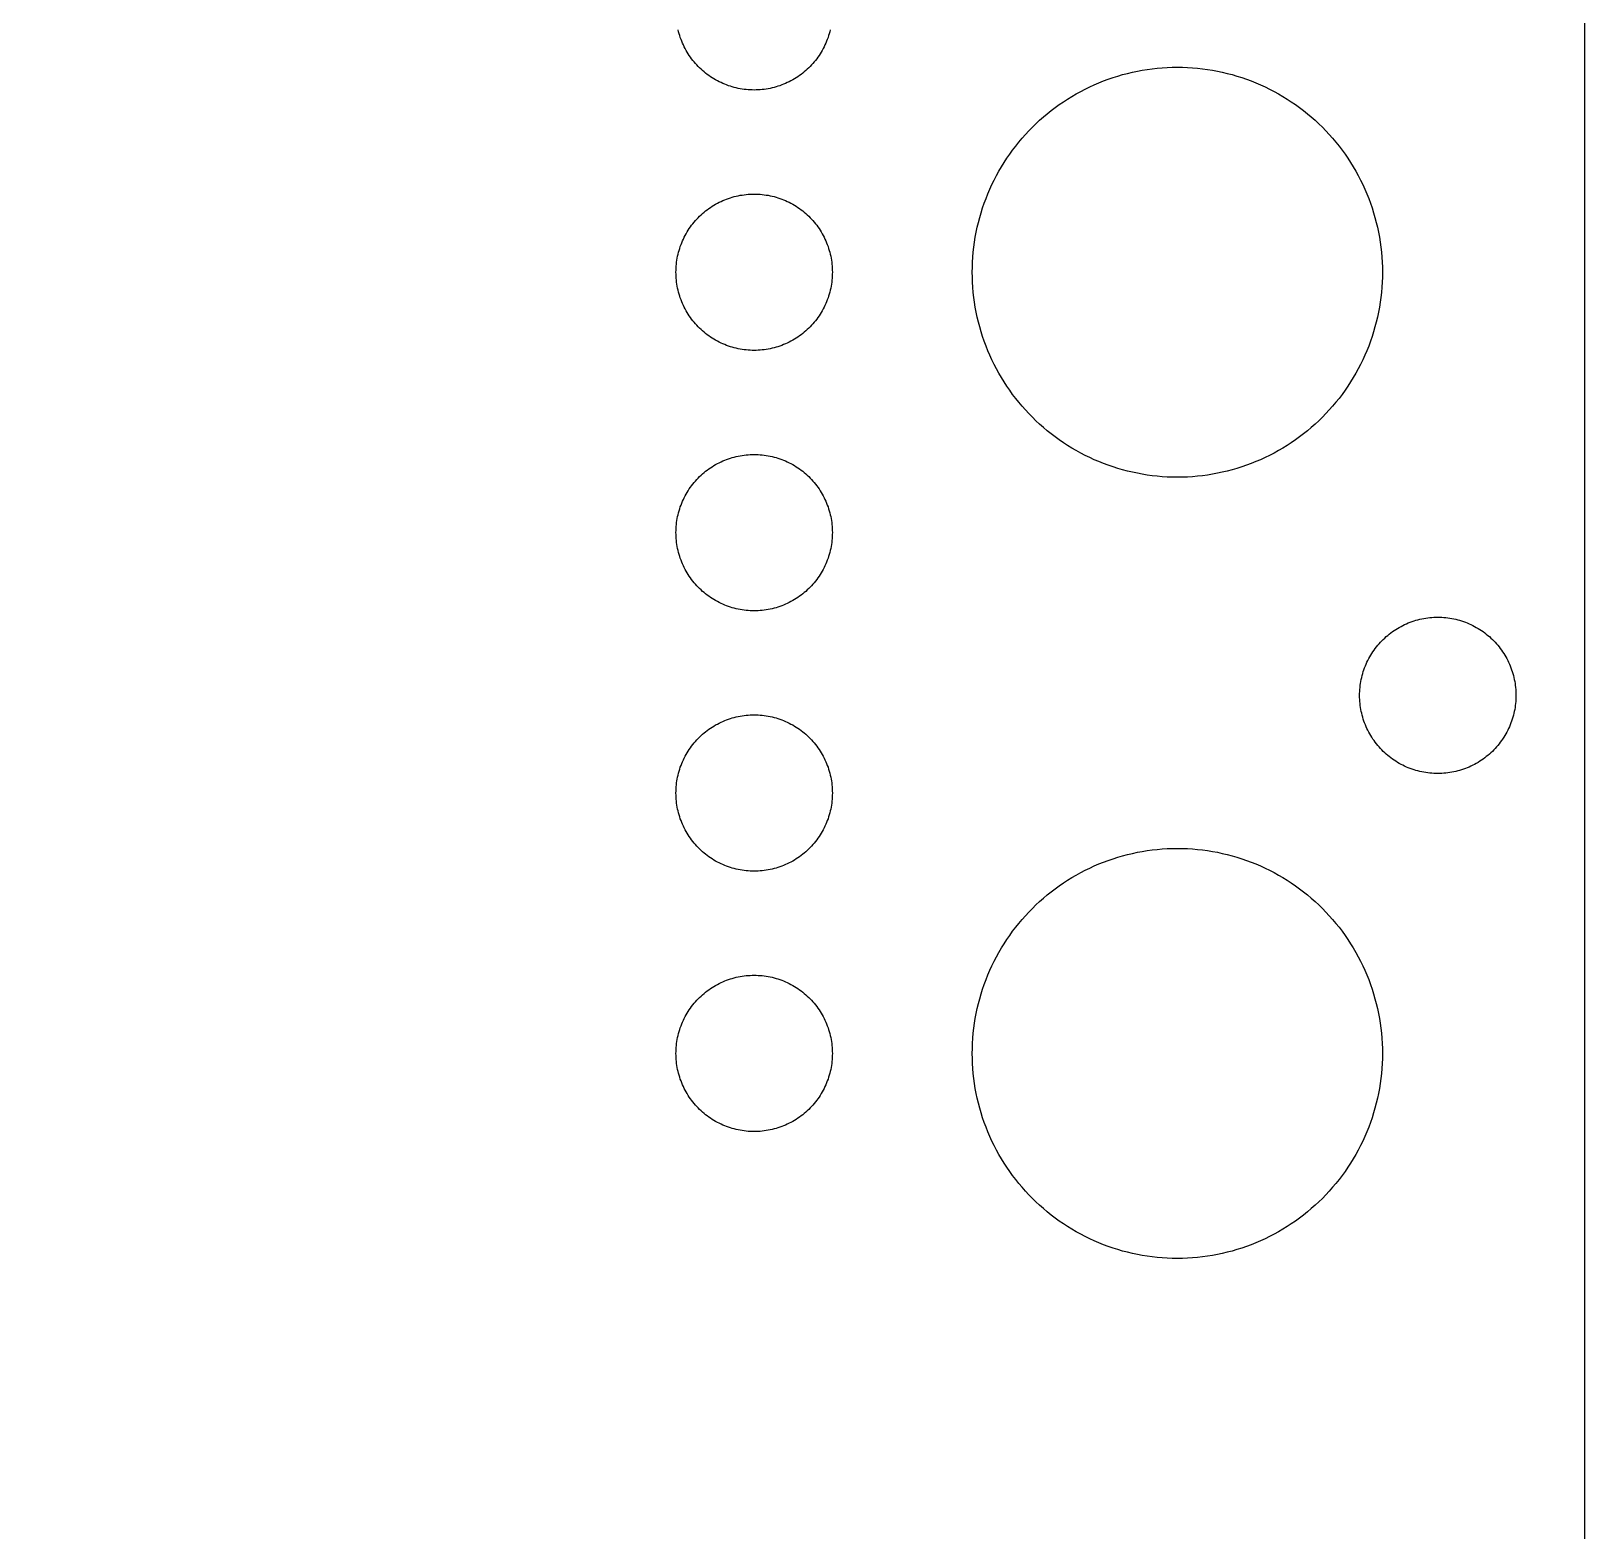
# Model space of a CAD drawing. Extents: x 3 to 63, y 0 to 129.
# Drawn here: x 33.02 to 63.33, y 29.94 to 59.2 of the extents above; entities that cross this region are included whole.
import ezdxf

# ---------------------------------------------------------------- set-up
doc = ezdxf.new("R2010")
doc.units = 0

msp = doc.modelspace()

# ---------------------------------------------------------------- linework, layer by layer
at = {"color": 5, "true_color": 0x0000ff}
msp.add_polyline3d([(63.33134, 0.3175, 0), (63.33134, 128.81762, 0), (2.71119, 128.81762, 0), (2.71119, 0.3175, 0), (63.33134, 0.3175, 0)], close=True, dxfattribs=at)
at = {"color": 34, "true_color": 0x008000}
for points in [[(2.711196, 0.3175, 0), (63.331344, 0.3175, 0), (63.331344, 128.817624, 0), (2.711196, 128.817624, 0), (2.711196, 0.3175, 0)], [(51.381152, 54.497478, 0), (51.382422, 54.595522, 0), (51.385978, 54.69382, 0), (51.392074, 54.79161, 0), (51.400456, 54.889654, 0), (51.411124, 54.98719, 0), (51.424332, 55.084472, 0), (51.44008, 55.181246, 0), (51.458114, 55.277766, 0), (51.478434, 55.373778, 0), (51.50104, 55.469282, 0), (51.525932, 55.564278, 0), (51.553364, 55.658512, 0), (51.583082, 55.752238, 0), (51.615086, 55.844948, 0), (51.649122, 55.93715, 0), (51.685698, 56.028082, 0), (51.724306, 56.118506, 0), (51.7652, 56.20766, 0), (51.80838, 56.295798, 0), (51.853592, 56.383174, 0), (51.900836, 56.469026, 0), (51.950112, 56.553862, 0), (52.001674, 56.637428, 0), (52.055268, 56.719724, 0), (52.110894, 56.80075, 0), (52.168298, 56.880252, 0), (52.227734, 56.958484, 0), (52.289202, 57.034938, 0), (52.352194, 57.110122, 0), (52.417472, 57.183782, 0), (52.484274, 57.255664, 0), (52.5526, 57.326022, 0), (52.622958, 57.394348, 0), (52.69484, 57.46115, 0), (52.7685, 57.526428, 0), (52.843684, 57.58942, 0), (52.920138, 57.650888, 0), (52.99837, 57.710324, 0), (53.077872, 57.767728, 0), (53.158898, 57.823354, 0), (53.241194, 57.876948, 0), (53.32476, 57.92851, 0), (53.409596, 57.977786, 0), (53.495448, 58.02503, 0), (53.582824, 58.070242, 0), (53.670962, 58.113422, 0), (53.760116, 58.154316, 0), (53.85054, 58.192924, 0), (53.941472, 58.2295, 0), (54.033674, 58.263536, 0), (54.126384, 58.29554, 0), (54.22011, 58.325258, 0), (54.314344, 58.35269, 0), (54.40934, 58.377582, 0), (54.504844, 58.400188, 0), (54.600856, 58.420508, 0), (54.697376, 58.438542, 0), (54.79415, 58.45429, 0), (54.891432, 58.467498, 0), (54.988968, 58.478166, 0), (55.087012, 58.486548, 0), (55.184802, 58.492644, 0), (55.2831, 58.4962, 0), (55.381144, 58.49747, 0), (55.479188, 58.4962, 0), (55.577486, 58.492644, 0), (55.675276, 58.486548, 0), (55.77332, 58.478166, 0), (55.870856, 58.467498, 0), (55.968138, 58.45429, 0), (56.064912, 58.438542, 0), (56.161432, 58.420508, 0), (56.257444, 58.400188, 0), (56.352948, 58.377582, 0), (56.447944, 58.35269, 0), (56.542178, 58.325258, 0), (56.635904, 58.29554, 0), (56.728614, 58.263536, 0), (56.820816, 58.2295, 0), (56.911748, 58.192924, 0), (57.002172, 58.154316, 0), (57.091326, 58.113422, 0), (57.179464, 58.070242, 0), (57.26684, 58.02503, 0), (57.352692, 57.977786, 0), (57.437528, 57.92851, 0), (57.521094, 57.876948, 0), (57.60339, 57.823354, 0), (57.684416, 57.767728, 0), (57.763918, 57.710324, 0), (57.84215, 57.650888, 0), (57.918604, 57.58942, 0), (57.993788, 57.526428, 0), (58.067448, 57.46115, 0), (58.13933, 57.394348, 0), (58.209688, 57.326022, 0), (58.278014, 57.255664, 0), (58.344816, 57.183782, 0), (58.410094, 57.110122, 0), (58.473086, 57.034938, 0), (58.534554, 56.958484, 0), (58.59399, 56.880252, 0), (58.651394, 56.80075, 0), (58.70702, 56.719724, 0), (58.760614, 56.637428, 0), (58.812176, 56.553862, 0), (58.861452, 56.469026, 0), (58.908696, 56.383174, 0), (58.953908, 56.295798, 0), (58.997088, 56.20766, 0), (59.037982, 56.118506, 0), (59.07659, 56.028082, 0), (59.113166, 55.93715, 0), (59.147202, 55.844948, 0), (59.179206, 55.752238, 0), (59.208924, 55.658512, 0), (59.236356, 55.564278, 0), (59.261248, 55.469282, 0), (59.283854, 55.373778, 0), (59.304174, 55.277766, 0), (59.322208, 55.181246, 0), (59.337956, 55.084472, 0), (59.351164, 54.98719, 0), (59.361832, 54.889654, 0), (59.370214, 54.79161, 0), (59.37631, 54.69382, 0), (59.379866, 54.595522, 0), (59.381136, 54.497478, 0), (59.379866, 54.399434, 0), (59.37631, 54.301136, 0), (59.370214, 54.203346, 0), (59.361832, 54.105302, 0), (59.351164, 54.007766, 0), (59.337956, 53.910484, 0), (59.322208, 53.81371, 0), (59.304174, 53.71719, 0), (59.283854, 53.621178, 0), (59.261248, 53.525674, 0), (59.236356, 53.430678, 0), (59.208924, 53.336444, 0), (59.179206, 53.242718, 0), (59.147202, 53.150008, 0), (59.113166, 53.057806, 0), (59.07659, 52.966874, 0), (59.037982, 52.87645, 0), (58.997088, 52.787296, 0), (58.953908, 52.699158, 0), (58.908696, 52.611782, 0), (58.861452, 52.52593, 0), (58.812176, 52.441094, 0), (58.760614, 52.357528, 0), (58.70702, 52.275232, 0), (58.651394, 52.194206, 0), (58.59399, 52.114704, 0), (58.534554, 52.036472, 0), (58.473086, 51.960018, 0), (58.410094, 51.884834, 0), (58.344816, 51.811174, 0), (58.278014, 51.739292, 0), (58.209688, 51.668934, 0), (58.13933, 51.600608, 0), (58.067448, 51.533806, 0), (57.993788, 51.468528, 0), (57.918604, 51.405536, 0), (57.84215, 51.344068, 0), (57.763918, 51.284632, 0), (57.684416, 51.227228, 0), (57.60339, 51.171602, 0), (57.521094, 51.118008, 0), (57.437528, 51.066446, 0), (57.352692, 51.01717, 0), (57.26684, 50.969926, 0), (57.179464, 50.924714, 0), (57.091326, 50.881534, 0), (57.002172, 50.84064, 0), (56.911748, 50.802032, 0), (56.820816, 50.765456, 0), (56.728614, 50.73142, 0), (56.635904, 50.699416, 0), (56.542178, 50.669698, 0), (56.447944, 50.642266, 0), (56.352948, 50.617374, 0), (56.257444, 50.594768, 0), (56.161432, 50.574448, 0), (56.064912, 50.556414, 0), (55.968138, 50.540666, 0), (55.870856, 50.527458, 0), (55.77332, 50.51679, 0), (55.675276, 50.508408, 0), (55.577486, 50.502312, 0), (55.479188, 50.498756, 0), (55.381144, 50.497486, 0), (55.2831, 50.498756, 0), (55.184802, 50.502312, 0), (55.087012, 50.508408, 0), (54.988968, 50.51679, 0), (54.891432, 50.527458, 0), (54.79415, 50.540666, 0), (54.697376, 50.556414, 0), (54.600856, 50.574448, 0), (54.504844, 50.594768, 0), (54.40934, 50.617374, 0), (54.314344, 50.642266, 0), (54.22011, 50.669698, 0), (54.126384, 50.699416, 0), (54.033674, 50.73142, 0), (53.941472, 50.765456, 0), (53.85054, 50.802032, 0), (53.760116, 50.84064, 0), (53.670962, 50.881534, 0), (53.582824, 50.924714, 0), (53.495448, 50.969926, 0), (53.409596, 51.01717, 0), (53.32476, 51.066446, 0), (53.241194, 51.118008, 0), (53.158898, 51.171602, 0), (53.077872, 51.227228, 0), (52.99837, 51.284632, 0), (52.920138, 51.344068, 0), (52.843684, 51.405536, 0), (52.7685, 51.468528, 0), (52.69484, 51.533806, 0), (52.622958, 51.600608, 0), (52.5526, 51.668934, 0), (52.484274, 51.739292, 0), (52.417472, 51.811174, 0), (52.352194, 51.884834, 0), (52.289202, 51.960018, 0), (52.227734, 52.036472, 0), (52.168298, 52.114704, 0), (52.110894, 52.194206, 0), (52.055268, 52.275232, 0), (52.001674, 52.357528, 0), (51.950112, 52.441094, 0), (51.900836, 52.52593, 0), (51.853592, 52.611782, 0), (51.80838, 52.699158, 0), (51.7652, 52.787296, 0), (51.724306, 52.87645, 0), (51.685698, 52.966874, 0), (51.649122, 53.057806, 0), (51.615086, 53.150008, 0), (51.583082, 53.242718, 0), (51.553364, 53.336444, 0), (51.525932, 53.430678, 0), (51.50104, 53.525674, 0), (51.478434, 53.621178, 0), (51.458114, 53.71719, 0), (51.44008, 53.81371, 0), (51.424332, 53.910484, 0), (51.411124, 54.007766, 0), (51.400456, 54.105302, 0), (51.392074, 54.203346, 0), (51.385978, 54.301136, 0), (51.382422, 54.399434, 0), (51.381152, 54.497478, 0)], [(45.601128, 54.497478, 0), (45.601636, 54.536848, 0), (45.60316, 54.575964, 0), (45.6057, 54.61508, 0), (45.609256, 54.654196, 0), (45.613828, 54.693312, 0), (45.619416, 54.732174, 0), (45.625766, 54.770782, 0), (45.633386, 54.80939, 0), (45.642022, 54.847744, 0), (45.65142, 54.885844, 0), (45.661834, 54.92369, 0), (45.673264, 54.961282, 0), (45.68571, 54.99862, 0), (45.699172, 55.03545, 0), (45.713396, 55.072026, 0), (45.728636, 55.108094, 0), (45.744892, 55.143908, 0), (45.76191, 55.179214, 0), (45.779944, 55.214266, 0), (45.798994, 55.248556, 0), (45.818806, 55.282592, 0), (45.83938, 55.315866, 0), (45.86097, 55.348886, 0), (45.883322, 55.381144, 0), (45.906436, 55.412894, 0), (45.930312, 55.443882, 0), (45.955204, 55.474362, 0), (45.980604, 55.504334, 0), (46.00702, 55.53329, 0), (46.033944, 55.561738, 0), (46.061884, 55.589678, 0), (46.090332, 55.616602, 0), (46.119288, 55.643018, 0), (46.14926, 55.668418, 0), (46.17974, 55.69331, 0), (46.210728, 55.717186, 0), (46.242478, 55.7403, 0), (46.274736, 55.762652, 0), (46.307756, 55.784242, 0), (46.34103, 55.804816, 0), (46.375066, 55.824628, 0), (46.409356, 55.843678, 0), (46.444408, 55.861712, 0), (46.479714, 55.87873, 0), (46.515528, 55.894986, 0), (46.551596, 55.910226, 0), (46.588172, 55.92445, 0), (46.625002, 55.937912, 0), (46.66234, 55.950358, 0), (46.699932, 55.961788, 0), (46.737778, 55.972202, 0), (46.775878, 55.9816, 0), (46.814232, 55.990236, 0), (46.85284, 55.997856, 0), (46.891448, 56.004206, 0), (46.93031, 56.009794, 0), (46.969426, 56.014366, 0), (47.008542, 56.017922, 0), (47.047658, 56.020462, 0), (47.086774, 56.021986, 0), (47.126144, 56.022494, 0), (47.165514, 56.021986, 0), (47.20463, 56.020462, 0), (47.243746, 56.017922, 0), (47.282862, 56.014366, 0), (47.321978, 56.009794, 0), (47.36084, 56.004206, 0), (47.399448, 55.997856, 0), (47.438056, 55.990236, 0), (47.47641, 55.9816, 0), (47.51451, 55.972202, 0), (47.552356, 55.961788, 0), (47.589948, 55.950358, 0), (47.627286, 55.937912, 0), (47.664116, 55.92445, 0), (47.700692, 55.910226, 0), (47.73676, 55.894986, 0), (47.772574, 55.87873, 0), (47.80788, 55.861712, 0), (47.842932, 55.843678, 0), (47.877222, 55.824628, 0), (47.911258, 55.804816, 0), (47.944532, 55.784242, 0), (47.977552, 55.762652, 0), (48.00981, 55.7403, 0), (48.04156, 55.717186, 0), (48.072548, 55.69331, 0), (48.103028, 55.668418, 0), (48.133, 55.643018, 0), (48.161956, 55.616602, 0), (48.190404, 55.589678, 0), (48.218344, 55.561738, 0), (48.245268, 55.53329, 0), (48.271684, 55.504334, 0), (48.297084, 55.474362, 0), (48.321976, 55.443882, 0), (48.345852, 55.412894, 0), (48.368966, 55.381144, 0), (48.391318, 55.348886, 0), (48.412908, 55.315866, 0), (48.433482, 55.282592, 0), (48.453294, 55.248556, 0), (48.472344, 55.214266, 0), (48.490378, 55.179214, 0), (48.507396, 55.143908, 0), (48.523652, 55.108094, 0), (48.538892, 55.072026, 0), (48.553116, 55.03545, 0), (48.566578, 54.99862, 0), (48.579024, 54.961282, 0), (48.590454, 54.92369, 0), (48.600868, 54.885844, 0), (48.610266, 54.847744, 0), (48.618902, 54.80939, 0), (48.626522, 54.770782, 0), (48.632872, 54.732174, 0), (48.63846, 54.693312, 0), (48.643032, 54.654196, 0), (48.646588, 54.61508, 0), (48.649128, 54.575964, 0), (48.650652, 54.536848, 0), (48.65116, 54.497478, 0), (48.650652, 54.458108, 0), (48.649128, 54.418992, 0), (48.646588, 54.379876, 0), (48.643032, 54.34076, 0), (48.63846, 54.301644, 0), (48.632872, 54.262782, 0), (48.626522, 54.224174, 0), (48.618902, 54.185566, 0), (48.610266, 54.147212, 0), (48.600868, 54.109112, 0), (48.590454, 54.071266, 0), (48.579024, 54.033674, 0), (48.566578, 53.996336, 0), (48.553116, 53.959506, 0), (48.538892, 53.92293, 0), (48.523652, 53.886862, 0), (48.507396, 53.851048, 0), (48.490378, 53.815742, 0), (48.472344, 53.78069, 0), (48.453294, 53.7464, 0), (48.433482, 53.712364, 0), (48.412908, 53.67909, 0), (48.391318, 53.64607, 0), (48.368966, 53.613812, 0), (48.345852, 53.582062, 0), (48.321976, 53.551074, 0), (48.297084, 53.520594, 0), (48.271684, 53.490622, 0), (48.245268, 53.461666, 0), (48.218344, 53.433218, 0), (48.190404, 53.405278, 0), (48.161956, 53.378354, 0), (48.133, 53.351938, 0), (48.103028, 53.326538, 0), (48.072548, 53.301646, 0), (48.04156, 53.27777, 0), (48.00981, 53.254656, 0), (47.977552, 53.232304, 0), (47.944532, 53.210714, 0), (47.911258, 53.19014, 0), (47.877222, 53.170328, 0), (47.842932, 53.151278, 0), (47.80788, 53.133244, 0), (47.772574, 53.116226, 0), (47.73676, 53.09997, 0), (47.700692, 53.08473, 0), (47.664116, 53.070506, 0), (47.627286, 53.057044, 0), (47.589948, 53.044598, 0), (47.552356, 53.033168, 0), (47.51451, 53.022754, 0), (47.47641, 53.013356, 0), (47.438056, 53.00472, 0), (47.399448, 52.9971, 0), (47.36084, 52.99075, 0), (47.321978, 52.985162, 0), (47.282862, 52.98059, 0), (47.243746, 52.977034, 0), (47.20463, 52.974494, 0), (47.165514, 52.97297, 0), (47.126144, 52.972462, 0), (47.086774, 52.97297, 0), (47.047658, 52.974494, 0), (47.008542, 52.977034, 0), (46.969426, 52.98059, 0), (46.93031, 52.985162, 0), (46.891448, 52.99075, 0), (46.85284, 52.9971, 0), (46.814232, 53.00472, 0), (46.775878, 53.013356, 0), (46.737778, 53.022754, 0), (46.699932, 53.033168, 0), (46.66234, 53.044598, 0), (46.625002, 53.057044, 0), (46.588172, 53.070506, 0), (46.551596, 53.08473, 0), (46.515528, 53.09997, 0), (46.479714, 53.116226, 0), (46.444408, 53.133244, 0), (46.409356, 53.151278, 0), (46.375066, 53.170328, 0), (46.34103, 53.19014, 0), (46.307756, 53.210714, 0), (46.274736, 53.232304, 0), (46.242478, 53.254656, 0), (46.210728, 53.27777, 0), (46.17974, 53.301646, 0), (46.14926, 53.326538, 0), (46.119288, 53.351938, 0), (46.090332, 53.378354, 0), (46.061884, 53.405278, 0), (46.033944, 53.433218, 0), (46.00702, 53.461666, 0), (45.980604, 53.490622, 0), (45.955204, 53.520594, 0), (45.930312, 53.551074, 0), (45.906436, 53.582062, 0), (45.883322, 53.613812, 0), (45.86097, 53.64607, 0), (45.83938, 53.67909, 0), (45.818806, 53.712364, 0), (45.798994, 53.7464, 0), (45.779944, 53.78069, 0), (45.76191, 53.815742, 0), (45.744892, 53.851048, 0), (45.728636, 53.886862, 0), (45.713396, 53.92293, 0), (45.699172, 53.959506, 0), (45.68571, 53.996336, 0), (45.673264, 54.033674, 0), (45.661834, 54.071266, 0), (45.65142, 54.109112, 0), (45.642022, 54.147212, 0), (45.633386, 54.185566, 0), (45.625766, 54.224174, 0), (45.619416, 54.262782, 0), (45.613828, 54.301644, 0), (45.609256, 54.34076, 0), (45.6057, 54.379876, 0), (45.60316, 54.418992, 0), (45.601636, 54.458108, 0), (45.601128, 54.497478, 0)], [(45.601128, 49.417478, 0), (45.601636, 49.456848, 0), (45.60316, 49.495964, 0), (45.6057, 49.53508, 0), (45.609256, 49.574196, 0), (45.613828, 49.613312, 0), (45.619416, 49.652174, 0), (45.625766, 49.690782, 0), (45.633386, 49.72939, 0), (45.642022, 49.767744, 0), (45.65142, 49.805844, 0), (45.661834, 49.84369, 0), (45.673264, 49.881282, 0), (45.68571, 49.91862, 0), (45.699172, 49.95545, 0), (45.713396, 49.992026, 0), (45.728636, 50.028094, 0), (45.744892, 50.063908, 0), (45.76191, 50.099214, 0), (45.779944, 50.134266, 0), (45.798994, 50.168556, 0), (45.818806, 50.202592, 0), (45.83938, 50.235866, 0), (45.86097, 50.268886, 0), (45.883322, 50.301144, 0), (45.906436, 50.332894, 0), (45.930312, 50.363882, 0), (45.955204, 50.394362, 0), (45.980604, 50.424334, 0), (46.00702, 50.45329, 0), (46.033944, 50.481738, 0), (46.061884, 50.509678, 0), (46.090332, 50.536602, 0), (46.119288, 50.563018, 0), (46.14926, 50.588418, 0), (46.17974, 50.61331, 0), (46.210728, 50.637186, 0), (46.242478, 50.6603, 0), (46.274736, 50.682652, 0), (46.307756, 50.704242, 0), (46.34103, 50.724816, 0), (46.375066, 50.744628, 0), (46.409356, 50.763678, 0), (46.444408, 50.781712, 0), (46.479714, 50.79873, 0), (46.515528, 50.814986, 0), (46.551596, 50.830226, 0), (46.588172, 50.84445, 0), (46.625002, 50.857912, 0), (46.66234, 50.870358, 0), (46.699932, 50.881788, 0), (46.737778, 50.892202, 0), (46.775878, 50.9016, 0), (46.814232, 50.910236, 0), (46.85284, 50.917856, 0), (46.891448, 50.924206, 0), (46.93031, 50.929794, 0), (46.969426, 50.934366, 0), (47.008542, 50.937922, 0), (47.047658, 50.940462, 0), (47.086774, 50.941986, 0), (47.126144, 50.942494, 0), (47.165514, 50.941986, 0), (47.20463, 50.940462, 0), (47.243746, 50.937922, 0), (47.282862, 50.934366, 0), (47.321978, 50.929794, 0), (47.36084, 50.924206, 0), (47.399448, 50.917856, 0), (47.438056, 50.910236, 0), (47.47641, 50.9016, 0), (47.51451, 50.892202, 0), (47.552356, 50.881788, 0), (47.589948, 50.870358, 0), (47.627286, 50.857912, 0), (47.664116, 50.84445, 0), (47.700692, 50.830226, 0), (47.73676, 50.814986, 0), (47.772574, 50.79873, 0), (47.80788, 50.781712, 0), (47.842932, 50.763678, 0), (47.877222, 50.744628, 0), (47.911258, 50.724816, 0), (47.944532, 50.704242, 0), (47.977552, 50.682652, 0), (48.00981, 50.6603, 0), (48.04156, 50.637186, 0), (48.072548, 50.61331, 0), (48.103028, 50.588418, 0), (48.133, 50.563018, 0), (48.161956, 50.536602, 0), (48.190404, 50.509678, 0), (48.218344, 50.481738, 0), (48.245268, 50.45329, 0), (48.271684, 50.424334, 0), (48.297084, 50.394362, 0), (48.321976, 50.363882, 0), (48.345852, 50.332894, 0), (48.368966, 50.301144, 0), (48.391318, 50.268886, 0), (48.412908, 50.235866, 0), (48.433482, 50.202592, 0), (48.453294, 50.168556, 0), (48.472344, 50.134266, 0), (48.490378, 50.099214, 0), (48.507396, 50.063908, 0), (48.523652, 50.028094, 0), (48.538892, 49.992026, 0), (48.553116, 49.95545, 0), (48.566578, 49.91862, 0), (48.579024, 49.881282, 0), (48.590454, 49.84369, 0), (48.600868, 49.805844, 0), (48.610266, 49.767744, 0), (48.618902, 49.72939, 0), (48.626522, 49.690782, 0), (48.632872, 49.652174, 0), (48.63846, 49.613312, 0), (48.643032, 49.574196, 0), (48.646588, 49.53508, 0), (48.649128, 49.495964, 0), (48.650652, 49.456848, 0), (48.65116, 49.417478, 0), (48.650652, 49.378108, 0), (48.649128, 49.338992, 0), (48.646588, 49.299876, 0), (48.643032, 49.26076, 0), (48.63846, 49.221644, 0), (48.632872, 49.182782, 0), (48.626522, 49.144174, 0), (48.618902, 49.105566, 0), (48.610266, 49.067212, 0), (48.600868, 49.029112, 0), (48.590454, 48.991266, 0), (48.579024, 48.953674, 0), (48.566578, 48.916336, 0), (48.553116, 48.879506, 0), (48.538892, 48.84293, 0), (48.523652, 48.806862, 0), (48.507396, 48.771048, 0), (48.490378, 48.735742, 0), (48.472344, 48.70069, 0), (48.453294, 48.6664, 0), (48.433482, 48.632364, 0), (48.412908, 48.59909, 0), (48.391318, 48.56607, 0), (48.368966, 48.533812, 0), (48.345852, 48.502062, 0), (48.321976, 48.471074, 0), (48.297084, 48.440594, 0), (48.271684, 48.410622, 0), (48.245268, 48.381666, 0), (48.218344, 48.353218, 0), (48.190404, 48.325278, 0), (48.161956, 48.298354, 0), (48.133, 48.271938, 0), (48.103028, 48.246538, 0), (48.072548, 48.221646, 0), (48.04156, 48.19777, 0), (48.00981, 48.174656, 0), (47.977552, 48.152304, 0), (47.944532, 48.130714, 0), (47.911258, 48.11014, 0), (47.877222, 48.090328, 0), (47.842932, 48.071278, 0), (47.80788, 48.053244, 0), (47.772574, 48.036226, 0), (47.73676, 48.01997, 0), (47.700692, 48.00473, 0), (47.664116, 47.990506, 0), (47.627286, 47.977044, 0), (47.589948, 47.964598, 0), (47.552356, 47.953168, 0), (47.51451, 47.942754, 0), (47.47641, 47.933356, 0), (47.438056, 47.92472, 0), (47.399448, 47.9171, 0), (47.36084, 47.91075, 0), (47.321978, 47.905162, 0), (47.282862, 47.90059, 0), (47.243746, 47.897034, 0), (47.20463, 47.894494, 0), (47.165514, 47.89297, 0), (47.126144, 47.892462, 0), (47.086774, 47.89297, 0), (47.047658, 47.894494, 0), (47.008542, 47.897034, 0), (46.969426, 47.90059, 0), (46.93031, 47.905162, 0), (46.891448, 47.91075, 0), (46.85284, 47.9171, 0), (46.814232, 47.92472, 0), (46.775878, 47.933356, 0), (46.737778, 47.942754, 0), (46.699932, 47.953168, 0), (46.66234, 47.964598, 0), (46.625002, 47.977044, 0), (46.588172, 47.990506, 0), (46.551596, 48.00473, 0), (46.515528, 48.01997, 0), (46.479714, 48.036226, 0), (46.444408, 48.053244, 0), (46.409356, 48.071278, 0), (46.375066, 48.090328, 0), (46.34103, 48.11014, 0), (46.307756, 48.130714, 0), (46.274736, 48.152304, 0), (46.242478, 48.174656, 0), (46.210728, 48.19777, 0), (46.17974, 48.221646, 0), (46.14926, 48.246538, 0), (46.119288, 48.271938, 0), (46.090332, 48.298354, 0), (46.061884, 48.325278, 0), (46.033944, 48.353218, 0), (46.00702, 48.381666, 0), (45.980604, 48.410622, 0), (45.955204, 48.440594, 0), (45.930312, 48.471074, 0), (45.906436, 48.502062, 0), (45.883322, 48.533812, 0), (45.86097, 48.56607, 0), (45.83938, 48.59909, 0), (45.818806, 48.632364, 0), (45.798994, 48.6664, 0), (45.779944, 48.70069, 0), (45.76191, 48.735742, 0), (45.744892, 48.771048, 0), (45.728636, 48.806862, 0), (45.713396, 48.84293, 0), (45.699172, 48.879506, 0), (45.68571, 48.916336, 0), (45.673264, 48.953674, 0), (45.661834, 48.991266, 0), (45.65142, 49.029112, 0), (45.642022, 49.067212, 0), (45.633386, 49.105566, 0), (45.625766, 49.144174, 0), (45.619416, 49.182782, 0), (45.613828, 49.221644, 0), (45.609256, 49.26076, 0), (45.6057, 49.299876, 0), (45.60316, 49.338992, 0), (45.601636, 49.378108, 0), (45.601128, 49.417478, 0)], [(58.936128, 46.242478, 0), (58.936636, 46.281848, 0), (58.93816, 46.320964, 0), (58.9407, 46.36008, 0), (58.944256, 46.399196, 0), (58.948828, 46.438312, 0), (58.954416, 46.477174, 0), (58.960766, 46.515782, 0), (58.968386, 46.55439, 0), (58.977022, 46.592744, 0), (58.98642, 46.630844, 0), (58.996834, 46.66869, 0), (59.008264, 46.706282, 0), (59.02071, 46.74362, 0), (59.034172, 46.78045, 0), (59.048396, 46.817026, 0), (59.063636, 46.853094, 0), (59.079892, 46.888908, 0), (59.09691, 46.924214, 0), (59.114944, 46.959266, 0), (59.133994, 46.993556, 0), (59.153806, 47.027592, 0), (59.17438, 47.060866, 0), (59.19597, 47.093886, 0), (59.218322, 47.126144, 0), (59.241436, 47.157894, 0), (59.265312, 47.188882, 0), (59.290204, 47.219362, 0), (59.315604, 47.249334, 0), (59.34202, 47.27829, 0), (59.368944, 47.306738, 0), (59.396884, 47.334678, 0), (59.425332, 47.361602, 0), (59.454288, 47.388018, 0), (59.48426, 47.413418, 0), (59.51474, 47.43831, 0), (59.545728, 47.462186, 0), (59.577478, 47.4853, 0), (59.609736, 47.507652, 0), (59.642756, 47.529242, 0), (59.67603, 47.549816, 0), (59.710066, 47.569628, 0), (59.744356, 47.588678, 0), (59.779408, 47.606712, 0), (59.814714, 47.62373, 0), (59.850528, 47.639986, 0), (59.886596, 47.655226, 0), (59.923172, 47.66945, 0), (59.960002, 47.682912, 0), (59.99734, 47.695358, 0), (60.034932, 47.706788, 0), (60.072778, 47.717202, 0), (60.110878, 47.7266, 0), (60.149232, 47.735236, 0), (60.18784, 47.742856, 0), (60.226448, 47.749206, 0), (60.26531, 47.754794, 0), (60.304426, 47.759366, 0), (60.343542, 47.762922, 0), (60.382658, 47.765462, 0), (60.421774, 47.766986, 0), (60.461144, 47.767494, 0), (60.500514, 47.766986, 0), (60.53963, 47.765462, 0), (60.578746, 47.762922, 0), (60.617862, 47.759366, 0), (60.656978, 47.754794, 0), (60.69584, 47.749206, 0), (60.734448, 47.742856, 0), (60.773056, 47.735236, 0), (60.81141, 47.7266, 0), (60.84951, 47.717202, 0), (60.887356, 47.706788, 0), (60.924948, 47.695358, 0), (60.962286, 47.682912, 0), (60.999116, 47.66945, 0), (61.035692, 47.655226, 0), (61.07176, 47.639986, 0), (61.107574, 47.62373, 0), (61.14288, 47.606712, 0), (61.177932, 47.588678, 0), (61.212222, 47.569628, 0), (61.246258, 47.549816, 0), (61.279532, 47.529242, 0), (61.312552, 47.507652, 0), (61.34481, 47.4853, 0), (61.37656, 47.462186, 0), (61.407548, 47.43831, 0), (61.438028, 47.413418, 0), (61.468, 47.388018, 0), (61.496956, 47.361602, 0), (61.525404, 47.334678, 0), (61.553344, 47.306738, 0), (61.580268, 47.27829, 0), (61.606684, 47.249334, 0), (61.632084, 47.219362, 0), (61.656976, 47.188882, 0), (61.680852, 47.157894, 0), (61.703966, 47.126144, 0), (61.726318, 47.093886, 0), (61.747908, 47.060866, 0), (61.768482, 47.027592, 0), (61.788294, 46.993556, 0), (61.807344, 46.959266, 0), (61.825378, 46.924214, 0), (61.842396, 46.888908, 0), (61.858652, 46.853094, 0), (61.873892, 46.817026, 0), (61.888116, 46.78045, 0), (61.901578, 46.74362, 0), (61.914024, 46.706282, 0), (61.925454, 46.66869, 0), (61.935868, 46.630844, 0), (61.945266, 46.592744, 0), (61.953902, 46.55439, 0), (61.961522, 46.515782, 0), (61.967872, 46.477174, 0), (61.97346, 46.438312, 0), (61.978032, 46.399196, 0), (61.981588, 46.36008, 0), (61.984128, 46.320964, 0), (61.985652, 46.281848, 0), (61.98616, 46.242478, 0), (61.985652, 46.203108, 0), (61.984128, 46.163992, 0), (61.981588, 46.124876, 0), (61.978032, 46.08576, 0), (61.97346, 46.046644, 0), (61.967872, 46.007782, 0), (61.961522, 45.969174, 0), (61.953902, 45.930566, 0), (61.945266, 45.892212, 0), (61.935868, 45.854112, 0), (61.925454, 45.816266, 0), (61.914024, 45.778674, 0), (61.901578, 45.741336, 0), (61.888116, 45.704506, 0), (61.873892, 45.66793, 0), (61.858652, 45.631862, 0), (61.842396, 45.596048, 0), (61.825378, 45.560742, 0), (61.807344, 45.52569, 0), (61.788294, 45.4914, 0), (61.768482, 45.457364, 0), (61.747908, 45.42409, 0), (61.726318, 45.39107, 0), (61.703966, 45.358812, 0), (61.680852, 45.327062, 0), (61.656976, 45.296074, 0), (61.632084, 45.265594, 0), (61.606684, 45.235622, 0), (61.580268, 45.206666, 0), (61.553344, 45.178218, 0), (61.525404, 45.150278, 0), (61.496956, 45.123354, 0), (61.468, 45.096938, 0), (61.438028, 45.071538, 0), (61.407548, 45.046646, 0), (61.37656, 45.02277, 0), (61.34481, 44.999656, 0), (61.312552, 44.977304, 0), (61.279532, 44.955714, 0), (61.246258, 44.93514, 0), (61.212222, 44.915328, 0), (61.177932, 44.896278, 0), (61.14288, 44.878244, 0), (61.107574, 44.861226, 0), (61.07176, 44.84497, 0), (61.035692, 44.82973, 0), (60.999116, 44.815506, 0), (60.962286, 44.802044, 0), (60.924948, 44.789598, 0), (60.887356, 44.778168, 0), (60.84951, 44.767754, 0), (60.81141, 44.758356, 0), (60.773056, 44.74972, 0), (60.734448, 44.7421, 0), (60.69584, 44.73575, 0), (60.656978, 44.730162, 0), (60.617862, 44.72559, 0), (60.578746, 44.722034, 0), (60.53963, 44.719494, 0), (60.500514, 44.71797, 0), (60.461144, 44.717462, 0), (60.421774, 44.71797, 0), (60.382658, 44.719494, 0), (60.343542, 44.722034, 0), (60.304426, 44.72559, 0), (60.26531, 44.730162, 0), (60.226448, 44.73575, 0), (60.18784, 44.7421, 0), (60.149232, 44.74972, 0), (60.110878, 44.758356, 0), (60.072778, 44.767754, 0), (60.034932, 44.778168, 0), (59.99734, 44.789598, 0), (59.960002, 44.802044, 0), (59.923172, 44.815506, 0), (59.886596, 44.82973, 0), (59.850528, 44.84497, 0), (59.814714, 44.861226, 0), (59.779408, 44.878244, 0), (59.744356, 44.896278, 0), (59.710066, 44.915328, 0), (59.67603, 44.93514, 0), (59.642756, 44.955714, 0), (59.609736, 44.977304, 0), (59.577478, 44.999656, 0), (59.545728, 45.02277, 0), (59.51474, 45.046646, 0), (59.48426, 45.071538, 0), (59.454288, 45.096938, 0), (59.425332, 45.123354, 0), (59.396884, 45.150278, 0), (59.368944, 45.178218, 0), (59.34202, 45.206666, 0), (59.315604, 45.235622, 0), (59.290204, 45.265594, 0), (59.265312, 45.296074, 0), (59.241436, 45.327062, 0), (59.218322, 45.358812, 0), (59.19597, 45.39107, 0), (59.17438, 45.42409, 0), (59.153806, 45.457364, 0), (59.133994, 45.4914, 0), (59.114944, 45.52569, 0), (59.09691, 45.560742, 0), (59.079892, 45.596048, 0), (59.063636, 45.631862, 0), (59.048396, 45.66793, 0), (59.034172, 45.704506, 0), (59.02071, 45.741336, 0), (59.008264, 45.778674, 0), (58.996834, 45.816266, 0), (58.98642, 45.854112, 0), (58.977022, 45.892212, 0), (58.968386, 45.930566, 0), (58.960766, 45.969174, 0), (58.954416, 46.007782, 0), (58.948828, 46.046644, 0), (58.944256, 46.08576, 0), (58.9407, 46.124876, 0), (58.93816, 46.163992, 0), (58.936636, 46.203108, 0), (58.936128, 46.242478, 0)], [(45.601128, 44.337478, 0), (45.601636, 44.376848, 0), (45.60316, 44.415964, 0), (45.6057, 44.45508, 0), (45.609256, 44.494196, 0), (45.613828, 44.533312, 0), (45.619416, 44.572174, 0), (45.625766, 44.610782, 0), (45.633386, 44.64939, 0), (45.642022, 44.687744, 0), (45.65142, 44.725844, 0), (45.661834, 44.76369, 0), (45.673264, 44.801282, 0), (45.68571, 44.83862, 0), (45.699172, 44.87545, 0), (45.713396, 44.912026, 0), (45.728636, 44.948094, 0), (45.744892, 44.983908, 0), (45.76191, 45.019214, 0), (45.779944, 45.054266, 0), (45.798994, 45.088556, 0), (45.818806, 45.122592, 0), (45.83938, 45.155866, 0), (45.86097, 45.188886, 0), (45.883322, 45.221144, 0), (45.906436, 45.252894, 0), (45.930312, 45.283882, 0), (45.955204, 45.314362, 0), (45.980604, 45.344334, 0), (46.00702, 45.37329, 0), (46.033944, 45.401738, 0), (46.061884, 45.429678, 0), (46.090332, 45.456602, 0), (46.119288, 45.483018, 0), (46.14926, 45.508418, 0), (46.17974, 45.53331, 0), (46.210728, 45.557186, 0), (46.242478, 45.5803, 0), (46.274736, 45.602652, 0), (46.307756, 45.624242, 0), (46.34103, 45.644816, 0), (46.375066, 45.664628, 0), (46.409356, 45.683678, 0), (46.444408, 45.701712, 0), (46.479714, 45.71873, 0), (46.515528, 45.734986, 0), (46.551596, 45.750226, 0), (46.588172, 45.76445, 0), (46.625002, 45.777912, 0), (46.66234, 45.790358, 0), (46.699932, 45.801788, 0), (46.737778, 45.812202, 0), (46.775878, 45.8216, 0), (46.814232, 45.830236, 0), (46.85284, 45.837856, 0), (46.891448, 45.844206, 0), (46.93031, 45.849794, 0), (46.969426, 45.854366, 0), (47.008542, 45.857922, 0), (47.047658, 45.860462, 0), (47.086774, 45.861986, 0), (47.126144, 45.862494, 0), (47.165514, 45.861986, 0), (47.20463, 45.860462, 0), (47.243746, 45.857922, 0), (47.282862, 45.854366, 0), (47.321978, 45.849794, 0), (47.36084, 45.844206, 0), (47.399448, 45.837856, 0), (47.438056, 45.830236, 0), (47.47641, 45.8216, 0), (47.51451, 45.812202, 0), (47.552356, 45.801788, 0), (47.589948, 45.790358, 0), (47.627286, 45.777912, 0), (47.664116, 45.76445, 0), (47.700692, 45.750226, 0), (47.73676, 45.734986, 0), (47.772574, 45.71873, 0), (47.80788, 45.701712, 0), (47.842932, 45.683678, 0), (47.877222, 45.664628, 0), (47.911258, 45.644816, 0), (47.944532, 45.624242, 0), (47.977552, 45.602652, 0), (48.00981, 45.5803, 0), (48.04156, 45.557186, 0), (48.072548, 45.53331, 0), (48.103028, 45.508418, 0), (48.133, 45.483018, 0), (48.161956, 45.456602, 0), (48.190404, 45.429678, 0), (48.218344, 45.401738, 0), (48.245268, 45.37329, 0), (48.271684, 45.344334, 0), (48.297084, 45.314362, 0), (48.321976, 45.283882, 0), (48.345852, 45.252894, 0), (48.368966, 45.221144, 0), (48.391318, 45.188886, 0), (48.412908, 45.155866, 0), (48.433482, 45.122592, 0), (48.453294, 45.088556, 0), (48.472344, 45.054266, 0), (48.490378, 45.019214, 0), (48.507396, 44.983908, 0), (48.523652, 44.948094, 0), (48.538892, 44.912026, 0), (48.553116, 44.87545, 0), (48.566578, 44.83862, 0), (48.579024, 44.801282, 0), (48.590454, 44.76369, 0), (48.600868, 44.725844, 0), (48.610266, 44.687744, 0), (48.618902, 44.64939, 0), (48.626522, 44.610782, 0), (48.632872, 44.572174, 0), (48.63846, 44.533312, 0), (48.643032, 44.494196, 0), (48.646588, 44.45508, 0), (48.649128, 44.415964, 0), (48.650652, 44.376848, 0), (48.65116, 44.337478, 0), (48.650652, 44.298108, 0), (48.649128, 44.258992, 0), (48.646588, 44.219876, 0), (48.643032, 44.18076, 0), (48.63846, 44.141644, 0), (48.632872, 44.102782, 0), (48.626522, 44.064174, 0), (48.618902, 44.025566, 0), (48.610266, 43.987212, 0), (48.600868, 43.949112, 0), (48.590454, 43.911266, 0), (48.579024, 43.873674, 0), (48.566578, 43.836336, 0), (48.553116, 43.799506, 0), (48.538892, 43.76293, 0), (48.523652, 43.726862, 0), (48.507396, 43.691048, 0), (48.490378, 43.655742, 0), (48.472344, 43.62069, 0), (48.453294, 43.5864, 0), (48.433482, 43.552364, 0), (48.412908, 43.51909, 0), (48.391318, 43.48607, 0), (48.368966, 43.453812, 0), (48.345852, 43.422062, 0), (48.321976, 43.391074, 0), (48.297084, 43.360594, 0), (48.271684, 43.330622, 0), (48.245268, 43.301666, 0), (48.218344, 43.273218, 0), (48.190404, 43.245278, 0), (48.161956, 43.218354, 0), (48.133, 43.191938, 0), (48.103028, 43.166538, 0), (48.072548, 43.141646, 0), (48.04156, 43.11777, 0), (48.00981, 43.094656, 0), (47.977552, 43.072304, 0), (47.944532, 43.050714, 0), (47.911258, 43.03014, 0), (47.877222, 43.010328, 0), (47.842932, 42.991278, 0), (47.80788, 42.973244, 0), (47.772574, 42.956226, 0), (47.73676, 42.93997, 0), (47.700692, 42.92473, 0), (47.664116, 42.910506, 0), (47.627286, 42.897044, 0), (47.589948, 42.884598, 0), (47.552356, 42.873168, 0), (47.51451, 42.862754, 0), (47.47641, 42.853356, 0), (47.438056, 42.84472, 0), (47.399448, 42.8371, 0), (47.36084, 42.83075, 0), (47.321978, 42.825162, 0), (47.282862, 42.82059, 0), (47.243746, 42.817034, 0), (47.20463, 42.814494, 0), (47.165514, 42.81297, 0), (47.126144, 42.812462, 0), (47.086774, 42.81297, 0), (47.047658, 42.814494, 0), (47.008542, 42.817034, 0), (46.969426, 42.82059, 0), (46.93031, 42.825162, 0), (46.891448, 42.83075, 0), (46.85284, 42.8371, 0), (46.814232, 42.84472, 0), (46.775878, 42.853356, 0), (46.737778, 42.862754, 0), (46.699932, 42.873168, 0), (46.66234, 42.884598, 0), (46.625002, 42.897044, 0), (46.588172, 42.910506, 0), (46.551596, 42.92473, 0), (46.515528, 42.93997, 0), (46.479714, 42.956226, 0), (46.444408, 42.973244, 0), (46.409356, 42.991278, 0), (46.375066, 43.010328, 0), (46.34103, 43.03014, 0), (46.307756, 43.050714, 0), (46.274736, 43.072304, 0), (46.242478, 43.094656, 0), (46.210728, 43.11777, 0), (46.17974, 43.141646, 0), (46.14926, 43.166538, 0), (46.119288, 43.191938, 0), (46.090332, 43.218354, 0), (46.061884, 43.245278, 0), (46.033944, 43.273218, 0), (46.00702, 43.301666, 0), (45.980604, 43.330622, 0), (45.955204, 43.360594, 0), (45.930312, 43.391074, 0), (45.906436, 43.422062, 0), (45.883322, 43.453812, 0), (45.86097, 43.48607, 0), (45.83938, 43.51909, 0), (45.818806, 43.552364, 0), (45.798994, 43.5864, 0), (45.779944, 43.62069, 0), (45.76191, 43.655742, 0), (45.744892, 43.691048, 0), (45.728636, 43.726862, 0), (45.713396, 43.76293, 0), (45.699172, 43.799506, 0), (45.68571, 43.836336, 0), (45.673264, 43.873674, 0), (45.661834, 43.911266, 0), (45.65142, 43.949112, 0), (45.642022, 43.987212, 0), (45.633386, 44.025566, 0), (45.625766, 44.064174, 0), (45.619416, 44.102782, 0), (45.613828, 44.141644, 0), (45.609256, 44.18076, 0), (45.6057, 44.219876, 0), (45.60316, 44.258992, 0), (45.601636, 44.298108, 0), (45.601128, 44.337478, 0)], [(51.381152, 39.257478, 0), (51.382422, 39.355522, 0), (51.385978, 39.45382, 0), (51.392074, 39.55161, 0), (51.400456, 39.649654, 0), (51.411124, 39.74719, 0), (51.424332, 39.844472, 0), (51.44008, 39.941246, 0), (51.458114, 40.037766, 0), (51.478434, 40.133778, 0), (51.50104, 40.229282, 0), (51.525932, 40.324278, 0), (51.553364, 40.418512, 0), (51.583082, 40.512238, 0), (51.615086, 40.604948, 0), (51.649122, 40.69715, 0), (51.685698, 40.788082, 0), (51.724306, 40.878506, 0), (51.7652, 40.96766, 0), (51.80838, 41.055798, 0), (51.853592, 41.143174, 0), (51.900836, 41.229026, 0), (51.950112, 41.313862, 0), (52.001674, 41.397428, 0), (52.055268, 41.479724, 0), (52.110894, 41.56075, 0), (52.168298, 41.640252, 0), (52.227734, 41.718484, 0), (52.289202, 41.794938, 0), (52.352194, 41.870122, 0), (52.417472, 41.943782, 0), (52.484274, 42.015664, 0), (52.5526, 42.086022, 0), (52.622958, 42.154348, 0), (52.69484, 42.22115, 0), (52.7685, 42.286428, 0), (52.843684, 42.34942, 0), (52.920138, 42.410888, 0), (52.99837, 42.470324, 0), (53.077872, 42.527728, 0), (53.158898, 42.583354, 0), (53.241194, 42.636948, 0), (53.32476, 42.68851, 0), (53.409596, 42.737786, 0), (53.495448, 42.78503, 0), (53.582824, 42.830242, 0), (53.670962, 42.873422, 0), (53.760116, 42.914316, 0), (53.85054, 42.952924, 0), (53.941472, 42.9895, 0), (54.033674, 43.023536, 0), (54.126384, 43.05554, 0), (54.22011, 43.085258, 0), (54.314344, 43.11269, 0), (54.40934, 43.137582, 0), (54.504844, 43.160188, 0), (54.600856, 43.180508, 0), (54.697376, 43.198542, 0), (54.79415, 43.21429, 0), (54.891432, 43.227498, 0), (54.988968, 43.238166, 0), (55.087012, 43.246548, 0), (55.184802, 43.252644, 0), (55.2831, 43.2562, 0), (55.381144, 43.25747, 0), (55.479188, 43.2562, 0), (55.577486, 43.252644, 0), (55.675276, 43.246548, 0), (55.77332, 43.238166, 0), (55.870856, 43.227498, 0), (55.968138, 43.21429, 0), (56.064912, 43.198542, 0), (56.161432, 43.180508, 0), (56.257444, 43.160188, 0), (56.352948, 43.137582, 0), (56.447944, 43.11269, 0), (56.542178, 43.085258, 0), (56.635904, 43.05554, 0), (56.728614, 43.023536, 0), (56.820816, 42.9895, 0), (56.911748, 42.952924, 0), (57.002172, 42.914316, 0), (57.091326, 42.873422, 0), (57.179464, 42.830242, 0), (57.26684, 42.78503, 0), (57.352692, 42.737786, 0), (57.437528, 42.68851, 0), (57.521094, 42.636948, 0), (57.60339, 42.583354, 0), (57.684416, 42.527728, 0), (57.763918, 42.470324, 0), (57.84215, 42.410888, 0), (57.918604, 42.34942, 0), (57.993788, 42.286428, 0), (58.067448, 42.22115, 0), (58.13933, 42.154348, 0), (58.209688, 42.086022, 0), (58.278014, 42.015664, 0), (58.344816, 41.943782, 0), (58.410094, 41.870122, 0), (58.473086, 41.794938, 0), (58.534554, 41.718484, 0), (58.59399, 41.640252, 0), (58.651394, 41.56075, 0), (58.70702, 41.479724, 0), (58.760614, 41.397428, 0), (58.812176, 41.313862, 0), (58.861452, 41.229026, 0), (58.908696, 41.143174, 0), (58.953908, 41.055798, 0), (58.997088, 40.96766, 0), (59.037982, 40.878506, 0), (59.07659, 40.788082, 0), (59.113166, 40.69715, 0), (59.147202, 40.604948, 0), (59.179206, 40.512238, 0), (59.208924, 40.418512, 0), (59.236356, 40.324278, 0), (59.261248, 40.229282, 0), (59.283854, 40.133778, 0), (59.304174, 40.037766, 0), (59.322208, 39.941246, 0), (59.337956, 39.844472, 0), (59.351164, 39.74719, 0), (59.361832, 39.649654, 0), (59.370214, 39.55161, 0), (59.37631, 39.45382, 0), (59.379866, 39.355522, 0), (59.381136, 39.257478, 0), (59.379866, 39.159434, 0), (59.37631, 39.061136, 0), (59.370214, 38.963346, 0), (59.361832, 38.865302, 0), (59.351164, 38.767766, 0), (59.337956, 38.670484, 0), (59.322208, 38.57371, 0), (59.304174, 38.47719, 0), (59.283854, 38.381178, 0), (59.261248, 38.285674, 0), (59.236356, 38.190678, 0), (59.208924, 38.096444, 0), (59.179206, 38.002718, 0), (59.147202, 37.910008, 0), (59.113166, 37.817806, 0), (59.07659, 37.726874, 0), (59.037982, 37.63645, 0), (58.997088, 37.547296, 0), (58.953908, 37.459158, 0), (58.908696, 37.371782, 0), (58.861452, 37.28593, 0), (58.812176, 37.201094, 0), (58.760614, 37.117528, 0), (58.70702, 37.035232, 0), (58.651394, 36.954206, 0), (58.59399, 36.874704, 0), (58.534554, 36.796472, 0), (58.473086, 36.720018, 0), (58.410094, 36.644834, 0), (58.344816, 36.571174, 0), (58.278014, 36.499292, 0), (58.209688, 36.428934, 0), (58.13933, 36.360608, 0), (58.067448, 36.293806, 0), (57.993788, 36.228528, 0), (57.918604, 36.165536, 0), (57.84215, 36.104068, 0), (57.763918, 36.044632, 0), (57.684416, 35.987228, 0), (57.60339, 35.931602, 0), (57.521094, 35.878008, 0), (57.437528, 35.826446, 0), (57.352692, 35.77717, 0), (57.26684, 35.729926, 0), (57.179464, 35.684714, 0), (57.091326, 35.641534, 0), (57.002172, 35.60064, 0), (56.911748, 35.562032, 0), (56.820816, 35.525456, 0), (56.728614, 35.49142, 0), (56.635904, 35.459416, 0), (56.542178, 35.429698, 0), (56.447944, 35.402266, 0), (56.352948, 35.377374, 0), (56.257444, 35.354768, 0), (56.161432, 35.334448, 0), (56.064912, 35.316414, 0), (55.968138, 35.300666, 0), (55.870856, 35.287458, 0), (55.77332, 35.27679, 0), (55.675276, 35.268408, 0), (55.577486, 35.262312, 0), (55.479188, 35.258756, 0), (55.381144, 35.257486, 0), (55.2831, 35.258756, 0), (55.184802, 35.262312, 0), (55.087012, 35.268408, 0), (54.988968, 35.27679, 0), (54.891432, 35.287458, 0), (54.79415, 35.300666, 0), (54.697376, 35.316414, 0), (54.600856, 35.334448, 0), (54.504844, 35.354768, 0), (54.40934, 35.377374, 0), (54.314344, 35.402266, 0), (54.22011, 35.429698, 0), (54.126384, 35.459416, 0), (54.033674, 35.49142, 0), (53.941472, 35.525456, 0), (53.85054, 35.562032, 0), (53.760116, 35.60064, 0), (53.670962, 35.641534, 0), (53.582824, 35.684714, 0), (53.495448, 35.729926, 0), (53.409596, 35.77717, 0), (53.32476, 35.826446, 0), (53.241194, 35.878008, 0), (53.158898, 35.931602, 0), (53.077872, 35.987228, 0), (52.99837, 36.044632, 0), (52.920138, 36.104068, 0), (52.843684, 36.165536, 0), (52.7685, 36.228528, 0), (52.69484, 36.293806, 0), (52.622958, 36.360608, 0), (52.5526, 36.428934, 0), (52.484274, 36.499292, 0), (52.417472, 36.571174, 0), (52.352194, 36.644834, 0), (52.289202, 36.720018, 0), (52.227734, 36.796472, 0), (52.168298, 36.874704, 0), (52.110894, 36.954206, 0), (52.055268, 37.035232, 0), (52.001674, 37.117528, 0), (51.950112, 37.201094, 0), (51.900836, 37.28593, 0), (51.853592, 37.371782, 0), (51.80838, 37.459158, 0), (51.7652, 37.547296, 0), (51.724306, 37.63645, 0), (51.685698, 37.726874, 0), (51.649122, 37.817806, 0), (51.615086, 37.910008, 0), (51.583082, 38.002718, 0), (51.553364, 38.096444, 0), (51.525932, 38.190678, 0), (51.50104, 38.285674, 0), (51.478434, 38.381178, 0), (51.458114, 38.47719, 0), (51.44008, 38.57371, 0), (51.424332, 38.670484, 0), (51.411124, 38.767766, 0), (51.400456, 38.865302, 0), (51.392074, 38.963346, 0), (51.385978, 39.061136, 0), (51.382422, 39.159434, 0), (51.381152, 39.257478, 0)], [(45.601128, 39.257478, 0), (45.601636, 39.296848, 0), (45.60316, 39.335964, 0), (45.6057, 39.37508, 0), (45.609256, 39.414196, 0), (45.613828, 39.453312, 0), (45.619416, 39.492174, 0), (45.625766, 39.530782, 0), (45.633386, 39.56939, 0), (45.642022, 39.607744, 0), (45.65142, 39.645844, 0), (45.661834, 39.68369, 0), (45.673264, 39.721282, 0), (45.68571, 39.75862, 0), (45.699172, 39.79545, 0), (45.713396, 39.832026, 0), (45.728636, 39.868094, 0), (45.744892, 39.903908, 0), (45.76191, 39.939214, 0), (45.779944, 39.974266, 0), (45.798994, 40.008556, 0), (45.818806, 40.042592, 0), (45.83938, 40.075866, 0), (45.86097, 40.108886, 0), (45.883322, 40.141144, 0), (45.906436, 40.172894, 0), (45.930312, 40.203882, 0), (45.955204, 40.234362, 0), (45.980604, 40.264334, 0), (46.00702, 40.29329, 0), (46.033944, 40.321738, 0), (46.061884, 40.349678, 0), (46.090332, 40.376602, 0), (46.119288, 40.403018, 0), (46.14926, 40.428418, 0), (46.17974, 40.45331, 0), (46.210728, 40.477186, 0), (46.242478, 40.5003, 0), (46.274736, 40.522652, 0), (46.307756, 40.544242, 0), (46.34103, 40.564816, 0), (46.375066, 40.584628, 0), (46.409356, 40.603678, 0), (46.444408, 40.621712, 0), (46.479714, 40.63873, 0), (46.515528, 40.654986, 0), (46.551596, 40.670226, 0), (46.588172, 40.68445, 0), (46.625002, 40.697912, 0), (46.66234, 40.710358, 0), (46.699932, 40.721788, 0), (46.737778, 40.732202, 0), (46.775878, 40.7416, 0), (46.814232, 40.750236, 0), (46.85284, 40.757856, 0), (46.891448, 40.764206, 0), (46.93031, 40.769794, 0), (46.969426, 40.774366, 0), (47.008542, 40.777922, 0), (47.047658, 40.780462, 0), (47.086774, 40.781986, 0), (47.126144, 40.782494, 0), (47.165514, 40.781986, 0), (47.20463, 40.780462, 0), (47.243746, 40.777922, 0), (47.282862, 40.774366, 0), (47.321978, 40.769794, 0), (47.36084, 40.764206, 0), (47.399448, 40.757856, 0), (47.438056, 40.750236, 0), (47.47641, 40.7416, 0), (47.51451, 40.732202, 0), (47.552356, 40.721788, 0), (47.589948, 40.710358, 0), (47.627286, 40.697912, 0), (47.664116, 40.68445, 0), (47.700692, 40.670226, 0), (47.73676, 40.654986, 0), (47.772574, 40.63873, 0), (47.80788, 40.621712, 0), (47.842932, 40.603678, 0), (47.877222, 40.584628, 0), (47.911258, 40.564816, 0), (47.944532, 40.544242, 0), (47.977552, 40.522652, 0), (48.00981, 40.5003, 0), (48.04156, 40.477186, 0), (48.072548, 40.45331, 0), (48.103028, 40.428418, 0), (48.133, 40.403018, 0), (48.161956, 40.376602, 0), (48.190404, 40.349678, 0), (48.218344, 40.321738, 0), (48.245268, 40.29329, 0), (48.271684, 40.264334, 0), (48.297084, 40.234362, 0), (48.321976, 40.203882, 0), (48.345852, 40.172894, 0), (48.368966, 40.141144, 0), (48.391318, 40.108886, 0), (48.412908, 40.075866, 0), (48.433482, 40.042592, 0), (48.453294, 40.008556, 0), (48.472344, 39.974266, 0), (48.490378, 39.939214, 0), (48.507396, 39.903908, 0), (48.523652, 39.868094, 0), (48.538892, 39.832026, 0), (48.553116, 39.79545, 0), (48.566578, 39.75862, 0), (48.579024, 39.721282, 0), (48.590454, 39.68369, 0), (48.600868, 39.645844, 0), (48.610266, 39.607744, 0), (48.618902, 39.56939, 0), (48.626522, 39.530782, 0), (48.632872, 39.492174, 0), (48.63846, 39.453312, 0), (48.643032, 39.414196, 0), (48.646588, 39.37508, 0), (48.649128, 39.335964, 0), (48.650652, 39.296848, 0), (48.65116, 39.257478, 0), (48.650652, 39.218108, 0), (48.649128, 39.178992, 0), (48.646588, 39.139876, 0), (48.643032, 39.10076, 0), (48.63846, 39.061644, 0), (48.632872, 39.022782, 0), (48.626522, 38.984174, 0), (48.618902, 38.945566, 0), (48.610266, 38.907212, 0), (48.600868, 38.869112, 0), (48.590454, 38.831266, 0), (48.579024, 38.793674, 0), (48.566578, 38.756336, 0), (48.553116, 38.719506, 0), (48.538892, 38.68293, 0), (48.523652, 38.646862, 0), (48.507396, 38.611048, 0), (48.490378, 38.575742, 0), (48.472344, 38.54069, 0), (48.453294, 38.5064, 0), (48.433482, 38.472364, 0), (48.412908, 38.43909, 0), (48.391318, 38.40607, 0), (48.368966, 38.373812, 0), (48.345852, 38.342062, 0), (48.321976, 38.311074, 0), (48.297084, 38.280594, 0), (48.271684, 38.250622, 0), (48.245268, 38.221666, 0), (48.218344, 38.193218, 0), (48.190404, 38.165278, 0), (48.161956, 38.138354, 0), (48.133, 38.111938, 0), (48.103028, 38.086538, 0), (48.072548, 38.061646, 0), (48.04156, 38.03777, 0), (48.00981, 38.014656, 0), (47.977552, 37.992304, 0), (47.944532, 37.970714, 0), (47.911258, 37.95014, 0), (47.877222, 37.930328, 0), (47.842932, 37.911278, 0), (47.80788, 37.893244, 0), (47.772574, 37.876226, 0), (47.73676, 37.85997, 0), (47.700692, 37.84473, 0), (47.664116, 37.830506, 0), (47.627286, 37.817044, 0), (47.589948, 37.804598, 0), (47.552356, 37.793168, 0), (47.51451, 37.782754, 0), (47.47641, 37.773356, 0), (47.438056, 37.76472, 0), (47.399448, 37.7571, 0), (47.36084, 37.75075, 0), (47.321978, 37.745162, 0), (47.282862, 37.74059, 0), (47.243746, 37.737034, 0), (47.20463, 37.734494, 0), (47.165514, 37.73297, 0), (47.126144, 37.732462, 0), (47.086774, 37.73297, 0), (47.047658, 37.734494, 0), (47.008542, 37.737034, 0), (46.969426, 37.74059, 0), (46.93031, 37.745162, 0), (46.891448, 37.75075, 0), (46.85284, 37.7571, 0), (46.814232, 37.76472, 0), (46.775878, 37.773356, 0), (46.737778, 37.782754, 0), (46.699932, 37.793168, 0), (46.66234, 37.804598, 0), (46.625002, 37.817044, 0), (46.588172, 37.830506, 0), (46.551596, 37.84473, 0), (46.515528, 37.85997, 0), (46.479714, 37.876226, 0), (46.444408, 37.893244, 0), (46.409356, 37.911278, 0), (46.375066, 37.930328, 0), (46.34103, 37.95014, 0), (46.307756, 37.970714, 0), (46.274736, 37.992304, 0), (46.242478, 38.014656, 0), (46.210728, 38.03777, 0), (46.17974, 38.061646, 0), (46.14926, 38.086538, 0), (46.119288, 38.111938, 0), (46.090332, 38.138354, 0), (46.061884, 38.165278, 0), (46.033944, 38.193218, 0), (46.00702, 38.221666, 0), (45.980604, 38.250622, 0), (45.955204, 38.280594, 0), (45.930312, 38.311074, 0), (45.906436, 38.342062, 0), (45.883322, 38.373812, 0), (45.86097, 38.40607, 0), (45.83938, 38.43909, 0), (45.818806, 38.472364, 0), (45.798994, 38.5064, 0), (45.779944, 38.54069, 0), (45.76191, 38.575742, 0), (45.744892, 38.611048, 0), (45.728636, 38.646862, 0), (45.713396, 38.68293, 0), (45.699172, 38.719506, 0), (45.68571, 38.756336, 0), (45.673264, 38.793674, 0), (45.661834, 38.831266, 0), (45.65142, 38.869112, 0), (45.642022, 38.907212, 0), (45.633386, 38.945566, 0), (45.625766, 38.984174, 0), (45.619416, 39.022782, 0), (45.613828, 39.061644, 0), (45.609256, 39.10076, 0), (45.6057, 39.139876, 0), (45.60316, 39.178992, 0), (45.601636, 39.218108, 0), (45.601128, 39.257478, 0)]]:
    msp.add_polyline3d(points, close=True, dxfattribs=at)
msp.add_polyline3d([(48.610266, 59.227212, 0), (48.600868, 59.189112, 0), (48.590454, 59.151266, 0), (48.579024, 59.113674, 0), (48.566578, 59.076336, 0), (48.553116, 59.039506, 0), (48.538892, 59.00293, 0), (48.523652, 58.966862, 0), (48.507396, 58.931048, 0), (48.490378, 58.895742, 0), (48.472344, 58.86069, 0), (48.453294, 58.8264, 0), (48.433482, 58.792364, 0), (48.412908, 58.75909, 0), (48.391318, 58.72607, 0), (48.368966, 58.693812, 0), (48.345852, 58.662062, 0), (48.321976, 58.631074, 0), (48.297084, 58.600594, 0), (48.271684, 58.570622, 0), (48.245268, 58.541666, 0), (48.218344, 58.513218, 0), (48.190404, 58.485278, 0), (48.161956, 58.458354, 0), (48.133, 58.431938, 0), (48.103028, 58.406538, 0), (48.072548, 58.381646, 0), (48.04156, 58.35777, 0), (48.00981, 58.334656, 0), (47.977552, 58.312304, 0), (47.944532, 58.290714, 0), (47.911258, 58.27014, 0), (47.877222, 58.250328, 0), (47.842932, 58.231278, 0), (47.80788, 58.213244, 0), (47.772574, 58.196226, 0), (47.73676, 58.17997, 0), (47.700692, 58.16473, 0), (47.664116, 58.150506, 0), (47.627286, 58.137044, 0), (47.589948, 58.124598, 0), (47.552356, 58.113168, 0), (47.51451, 58.102754, 0), (47.47641, 58.093356, 0), (47.438056, 58.08472, 0), (47.399448, 58.0771, 0), (47.36084, 58.07075, 0), (47.321978, 58.065162, 0), (47.282862, 58.06059, 0), (47.243746, 58.057034, 0), (47.20463, 58.054494, 0), (47.165514, 58.05297, 0), (47.126144, 58.052462, 0), (47.086774, 58.05297, 0), (47.047658, 58.054494, 0), (47.008542, 58.057034, 0), (46.969426, 58.06059, 0), (46.93031, 58.065162, 0), (46.891448, 58.07075, 0), (46.85284, 58.0771, 0), (46.814232, 58.08472, 0), (46.775878, 58.093356, 0), (46.737778, 58.102754, 0), (46.699932, 58.113168, 0), (46.66234, 58.124598, 0), (46.625002, 58.137044, 0), (46.588172, 58.150506, 0), (46.551596, 58.16473, 0), (46.515528, 58.17997, 0), (46.479714, 58.196226, 0), (46.444408, 58.213244, 0), (46.409356, 58.231278, 0), (46.375066, 58.250328, 0), (46.34103, 58.27014, 0), (46.307756, 58.290714, 0), (46.274736, 58.312304, 0), (46.242478, 58.334656, 0), (46.210728, 58.35777, 0), (46.17974, 58.381646, 0), (46.14926, 58.406538, 0), (46.119288, 58.431938, 0), (46.090332, 58.458354, 0), (46.061884, 58.485278, 0), (46.033944, 58.513218, 0), (46.00702, 58.541666, 0), (45.980604, 58.570622, 0), (45.955204, 58.600594, 0), (45.930312, 58.631074, 0), (45.906436, 58.662062, 0), (45.883322, 58.693812, 0), (45.86097, 58.72607, 0), (45.83938, 58.75909, 0), (45.818806, 58.792364, 0), (45.798994, 58.8264, 0), (45.779944, 58.86069, 0), (45.76191, 58.895742, 0), (45.744892, 58.931048, 0), (45.728636, 58.966862, 0), (45.713396, 59.00293, 0), (45.699172, 59.039506, 0), (45.68571, 59.076336, 0), (45.673264, 59.113674, 0), (45.661834, 59.151266, 0), (45.65142, 59.189112, 0), (45.642022, 59.227212, 0)], dxfattribs=at)

doc.saveas('drawing.dxf')
